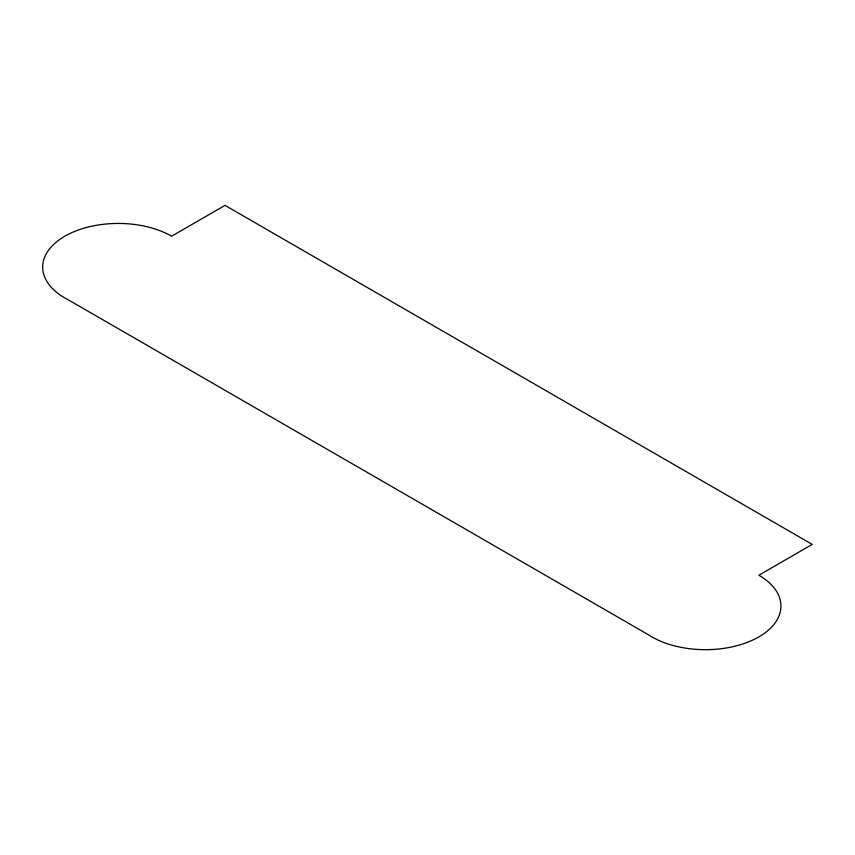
<?xml version="1.0" encoding="UTF-8"?>
<svg xmlns="http://www.w3.org/2000/svg" width="855" height="855" viewBox="0 0 855 855"><rect width="100%" height="100%" fill="white"/><g stroke="black" fill="none" stroke-linecap="round" stroke-linejoin="round"><path stroke-width="1.28" d="M225.015 205.371L171.62 236.194A75.571 43.626 0 0 0 63.163 237.198A75.571 43.626 0 0 0 68.186 299.763L648.753 634.944A75.571 43.626 0 0 0 757.124 637.851A75.571 43.626 0 0 0 758.866 575.233L812.25 544.411L225.015 205.371"/></g></svg>
